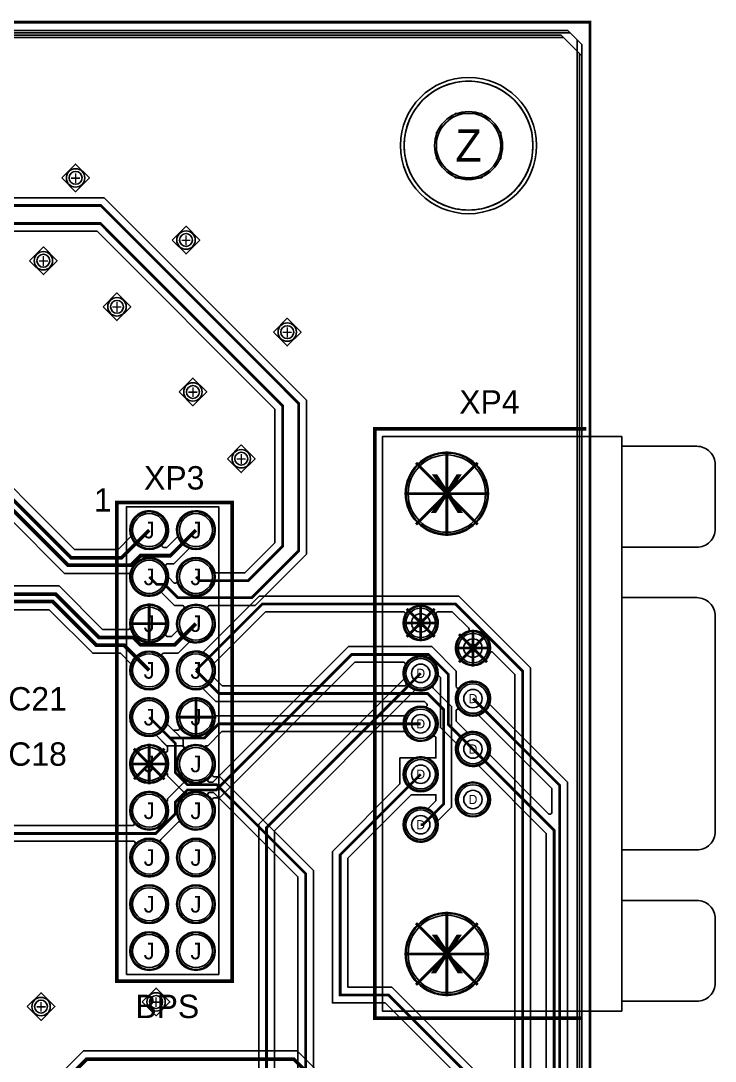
# Model space of a CAD drawing. Extents: x 0 to 245, y 0 to 119.
# Drawn here: x 81.3 to 119, y 61.7 to 118.2 of the extents above; entities that cross this region are included whole.
import ezdxf
from ezdxf.enums import TextEntityAlignment as Align

# ---------------------------------------------------------------- set-up
doc = ezdxf.new("R2010")
doc.units = 0
for name, color, linetype in [('BOARD_GEOMETRY_OUTLINE', 2, 'CONTINUOUS'), ('ETCH_BOTTOM', 6, 'CONTINUOUS'), ('ETCH_GND', 4, 'CONTINUOUS'), ('ETCH_PWR', 5, 'CONTINUOUS'), ('ETCH_TOP', 3, 'CONTINUOUS'), ('MANUFACTURING_NCLEGEND-1-4', 9, 'CONTINUOUS'), ('MANUFACTURING_NO_PROBE_TOP', 7, 'CONTINUOUS'), ('PACKAGE_GEOMETRY_ASSEMBLY_TOP', 11, 'CONTINUOUS'), ('PIN_BOTTOM', 20, 'CONTINUOUS'), ('PIN_GND', 18, 'CONTINUOUS'), ('PIN_PWR', 19, 'CONTINUOUS'), ('PIN_SOLDERMASK_TOP', 16, 'CONTINUOUS'), ('PIN_TOP', 17, 'CONTINUOUS'), ('REF_DES_SILKSCREEN_TOP', 21, 'CONTINUOUS'), ('ROUTE_KEEPOUT_ALL', 23, 'CONTINUOUS'), ('VIA_CLASS_BOTTOM', 31, 'CONTINUOUS'), ('VIA_CLASS_GND', 29, 'CONTINUOUS'), ('VIA_CLASS_PWR', 30, 'CONTINUOUS'), ('VIA_CLASS_TOP', 28, 'CONTINUOUS')]:
    doc.layers.add(name, color=color, linetype=linetype)

# ---------------------------------------------------------------- blocks, each defined once
blk = doc.blocks.new('FIGURE_DIAMOND')
at = {"layer": 'CDN_FIGURES'}
blk.add_lwpolyline([(-0.5, 0), (0, 0.5), (0.5, 0), (0, -0.5)], close=True, dxfattribs=at)
blk = doc.blocks.new('FIGURE_CIRCLE')
at = {"layer": 'CDN_FIGURES'}
blk.add_circle((0, 0), 0.5, dxfattribs=at)
blk = doc.blocks.new('FIGURE_OCT')
at = {"layer": 'CDN_FIGURES'}
blk.add_lwpolyline([(-0.5, -0.2071), (-0.5, 0.2071), (-0.2071, 0.5), (0.2071, 0.5), (0.5, 0.2071), (0.5, -0.2071), (0.2071, -0.5), (-0.2071, -0.5)], close=True, dxfattribs=at)

msp = doc.modelspace()

# ---------------------------------------------------------------- linework, layer by layer
at = {"layer": 'BOARD_GEOMETRY_OUTLINE', "const_width": 0.15}
msp.add_lwpolyline([(112.2, 118.08), (0, 118.08), (0, -0.12), (112.2, -0.12)], close=True, dxfattribs=at)
at = {"layer": 'BOARD_GEOMETRY_OUTLINE'}
msp.add_lwpolyline([(112.2, 118.08), (112.2, -0.12)], dxfattribs=at)
at = {"layer": 'ETCH_BOTTOM'}
msp.add_lwpolyline([(1.25, 117.5), (111.125, 117.5), (111.5, 117.125), (111.5, 1.375)], dxfattribs=at)
for points in [[(105.6, 115.0802, 1), (105.6, 107.6798, 1)], [(104.42, 94.7301, 1), (104.42, 90.2299, 1)], [(88.25, 91.5501, 1), (88.25, 89.4499, 1)], [(90.79, 91.5501, 1), (90.79, 89.4499, 1)], [(88.25, 89.0101, 1), (88.25, 86.9099, 1)], [(90.79, 89.0101, 1), (90.79, 86.9099, 1)], [(88.25, 86.4701, 1), (88.25, 84.3699, 1)], [(90.79, 86.4701, 1), (90.79, 84.3699, 1)], [(88.25, 83.9301, 1), (88.25, 81.8299, 1)], [(88.25, 81.3901, 1), (88.25, 79.2899, 1)], [(90.79, 81.3901, 1), (90.79, 79.2899, 1)], [(103, 80.9301, 1), (103, 79.0299, 1)], [(88.25, 78.8501, 1), (88.25, 76.7499, 1)], [(103, 78.1901, 1), (103, 76.2899, 1)], [(105.84, 76.8201, 1), (105.84, 74.9199, 1)], [(103, 75.4501, 1), (103, 73.5499, 1)], [(90.79, 73.7701, 1), (90.79, 71.6699, 1)], [(88.25, 71.2301, 1), (88.25, 69.1299, 1)], [(90.79, 71.2301, 1), (90.79, 69.1299, 1)], [(104.42, 69.7301, 1), (104.42, 65.2299, 1)], [(88.25, 68.6901, 1), (88.25, 66.5899, 1)], [(90.79, 68.6901, 1), (90.79, 66.5899, 1)]]:
    msp.add_lwpolyline(points, format="xyb", close=True, dxfattribs=at)
at = {"layer": 'ETCH_BOTTOM', "const_width": 0.15}
for points in [[(104.42, 92.48), (104.42, 94.7808)], [(102.1192, 92.48), (104.42, 92.48)], [(104.42, 92.48), (106.7208, 92.48)], [(104.42, 90.1792), (104.42, 92.48)], [(88.25, 85.42), (88.25, 86.5208)], [(90.79, 82.88), (94.395, 86.485), (104.8946, 86.485), (108.54, 82.8396), (108.54, 39.919), (107.746, 39.125), (107.104, 39.125), (106.29, 38.311), (106.29, 32.299), (108.54, 30.049), (108.54, 18.164), (107.626, 17.25), (106.625, 17.25), (105.465, 16.09), (104.875, 16.09)], [(87.1492, 85.42), (88.25, 85.42)], [(88.25, 85.42), (89.3508, 85.42)], [(88.25, 84.3192), (88.25, 85.42)], [(101.9992, 85.46), (103, 85.46)], [(103, 85.46), (104.0008, 85.46)], [(103, 84.4592), (103, 85.46)], [(76.225, 74.025), (88.606, 74.025), (89.665, 75.084), (89.665, 75.726), (90.324, 76.385), (91.885, 76.385), (99.245, 83.745), (103.4246, 83.745), (104.5, 82.6696), (104.5, 79.95), (105.84, 78.61)], [(104.8392, 84.09), (105.84, 84.09)], [(105.84, 83.0892), (105.84, 84.09)], [(103, 82.72), (94.625, 74.345), (94.625, 47.125), (84.625, 37.125)], [(90.79, 80.34), (90.79, 81.4408)], [(89.6892, 80.34), (90.79, 80.34)], [(90.79, 80.34), (91.8908, 80.34)], [(90.79, 79.2392), (90.79, 80.34)], [(88.25, 77.8), (88.25, 78.9008)], [(87.1492, 77.8), (88.25, 77.8)], [(88.25, 77.8), (89.3508, 77.8)], [(88.25, 76.6992), (88.25, 77.8)], [(104.42, 67.48), (104.42, 69.7808)], [(102.1192, 67.48), (104.42, 67.48)], [(104.42, 67.48), (106.7208, 67.48)], [(104.42, 65.1792), (104.42, 67.48)]]:
    msp.add_lwpolyline(points, dxfattribs=at)
at = {"layer": 'ETCH_BOTTOM'}
for points in [[(108.1149, 56.6087), (108.1149, 82.6635), (106.9189, 83.8596, 0.567694), (106.75, 83.817, -1.674217), (105.567, 85, 0.567694), (105.6096, 85.1689), (104.7185, 86.0599), (103.9258, 86.0599, 0.567551), (103.8365, 85.9104, -1.674176), (102.1635, 85.9104, 0.567551), (102.0742, 86.0599), (94.5711, 86.0599), (91.7699, 83.2588), (91.7805, 83.2286, -4.399595), (91.1386, 83.8705), (91.1688, 83.8599), (94.2189, 86.9101), (105.0707, 86.9101), (108.9651, 83.0157), (108.9651, 39.7429)], [(76.4888, 74.4501), (87.3423, 74.4501, 0.624803), (87.4222, 74.6139, -1.0587), (89.1459, 75.8077), (89.1608, 75.7835), (89.2399, 75.7835), (89.2399, 75.9021), (90.1479, 76.8101), (90.2665, 76.8101), (90.2665, 76.8892), (90.2423, 76.9041, -3.126779), (91.458, 76.9897, 0.703359), (91.5225, 76.8101), (91.7089, 76.8101), (99.0689, 84.1701), (103.6007, 84.1701), (104.9251, 82.8457), (104.9251, 82.0162, 0.704682), (105.1049, 81.952, -2.799411), (105.1049, 80.748, 0.704682), (104.9251, 80.6838), (104.9251, 80.1261), (105.5394, 79.5118), (105.5684, 79.5204, -3.953621), (104.9296, 78.8816), (104.9382, 78.9106), (104.0749, 79.7739), (104.0749, 82.4935), (103.9799, 82.5885), (103.9334, 82.5419), (103.9303, 82.5271, -0.439474), (102.7284, 81.8096), (102.6994, 81.8182), (95.0501, 74.1689), (95.0501, 46.9489)], [(76.4888, 73.5999), (87.4015, 73.5999, -0.652406), (87.4763, 73.4299, 2.563163), (88.8935, 73.5499, -0.451592), (88.8839, 73.7017), (89.8083, 74.6261, -0.451592), (89.9601, 74.6165, 0.945247), (91.6871, 75.8058, -0.585069), (91.7737, 75.9599), (92.0611, 75.9599), (99.4211, 83.3199), (102.0742, 83.3199, -0.567551), (102.1635, 83.1704, 0.198509), (102.0896, 82.4484), (102.0982, 82.4194), (94.1999, 74.5211), (94.1999, 47.3011)]]:
    msp.add_lwpolyline(points, format="xyb", dxfattribs=at)
at = {"layer": 'ETCH_GND'}
msp.add_lwpolyline([(2.75, 117.25), (110.75, 117.25), (111.75, 116.25), (111.75, 0.5)], dxfattribs=at)
for points in [[(105.6, 114.8802, 1), (105.6, 107.8798, 1)], [(104.42, 94.7301, 1), (104.42, 90.2299, 1)], [(88.25, 91.5501, 1), (88.25, 89.4499, 1)], [(90.79, 91.5501, 1), (90.79, 89.4499, 1)], [(88.25, 89.0101, 1), (88.25, 86.9099, 1)], [(90.79, 89.0101, 1), (90.79, 86.9099, 1)], [(88.25, 86.4701, 1), (88.25, 84.3699, 1)], [(90.79, 86.4701, 1), (90.79, 84.3699, 1)], [(103, 86.4101, 1), (103, 84.5099, 1)], [(105.84, 85.0401, 1), (105.84, 83.1399, 1)], [(88.25, 83.9301, 1), (88.25, 81.8299, 1)], [(90.79, 83.9301, 1), (90.79, 81.8299, 1)], [(103, 83.6701, 1), (103, 81.7699, 1)], [(105.84, 82.3001, 1), (105.84, 80.3999, 1)], [(88.25, 81.3901, 1), (88.25, 79.2899, 1)], [(90.79, 81.3901, 1), (90.79, 79.2899, 1)], [(103, 80.9301, 1), (103, 79.0299, 1)], [(105.84, 79.5601, 1), (105.84, 77.6599, 1)], [(88.25, 78.8501, 1), (88.25, 76.7499, 1)], [(90.79, 78.8501, 1), (90.79, 76.7499, 1)], [(103, 78.1901, 1), (103, 76.2899, 1)], [(88.25, 76.3101, 1), (88.25, 74.2099, 1)], [(90.79, 76.3101, 1), (90.79, 74.2099, 1)], [(105.84, 76.8201, 1), (105.84, 74.9199, 1)], [(103, 75.4501, 1), (103, 73.5499, 1)], [(88.25, 73.7701, 1), (88.25, 71.6699, 1)], [(90.79, 73.7701, 1), (90.79, 71.6699, 1)], [(88.25, 71.2301, 1), (88.25, 69.1299, 1)], [(90.79, 71.2301, 1), (90.79, 69.1299, 1)], [(104.42, 69.7301, 1), (104.42, 65.2299, 1)], [(88.25, 68.6901, 1), (88.25, 66.5899, 1)], [(90.79, 68.6901, 1), (90.79, 66.5899, 1)]]:
    msp.add_lwpolyline(points, format="xyb", close=True, dxfattribs=at)
at = {"layer": 'ETCH_GND', "const_width": 0.15}
for points in [[(104.42, 92.48), (104.42, 94.7808)], [(102.1192, 92.48), (104.42, 92.48)], [(104.42, 92.48), (106.7208, 92.48)], [(104.42, 90.1792), (104.42, 92.48)], [(88.25, 85.42), (88.25, 86.5208)], [(103, 85.46), (103, 86.4608)], [(87.1492, 85.42), (88.25, 85.42)], [(88.25, 85.42), (89.3508, 85.42)], [(88.25, 84.3192), (88.25, 85.42)], [(101.9992, 85.46), (103, 85.46)], [(103, 85.46), (104.0008, 85.46)], [(103, 84.4592), (103, 85.46)], [(105.84, 84.09), (105.84, 85.0908)], [(104.8392, 84.09), (105.84, 84.09)], [(105.84, 84.09), (106.8408, 84.09)], [(105.84, 83.0892), (105.84, 84.09)], [(90.79, 80.34), (90.79, 81.4408)], [(89.6892, 80.34), (90.79, 80.34)], [(90.79, 80.34), (91.8908, 80.34)], [(90.79, 79.2392), (90.79, 80.34)], [(88.25, 77.8), (88.25, 78.9008)], [(87.1492, 77.8), (88.25, 77.8)], [(88.25, 77.8), (89.3508, 77.8)], [(88.25, 76.6992), (88.25, 77.8)], [(104.42, 67.48), (104.42, 69.7808)], [(102.1192, 67.48), (104.42, 67.48)], [(104.42, 67.48), (106.7208, 67.48)], [(104.42, 65.1792), (104.42, 67.48)]]:
    msp.add_lwpolyline(points, dxfattribs=at)
at = {"layer": 'ETCH_PWR'}
msp.add_lwpolyline([(1, 117.375), (110.625, 117.375), (111.625, 116.375), (111.625, 1.625)], dxfattribs=at)
for points in [[(105.6, 114.8802, 1), (105.6, 107.8798, 1)], [(84.25, 110.1251, 1), (84.25, 109.1249, 1)], [(90.25, 106.7501, 1), (90.25, 105.7499, 1)], [(82.5, 105.6251, 1), (82.5, 104.6249, 1)], [(86.5, 103.1251, 1), (86.5, 102.1249, 1)], [(95.75, 101.7501, 1), (95.75, 100.7499, 1)], [(90.625, 98.5001, 1), (90.625, 97.4999, 1)], [(93.25, 94.8751, 1), (93.25, 93.8749, 1)], [(104.42, 94.7301, 1), (104.42, 90.2299, 1)], [(88.25, 91.5501, 1), (88.25, 89.4499, 1)], [(90.79, 91.5501, 1), (90.79, 89.4499, 1)], [(88.25, 89.0101, 1), (88.25, 86.9099, 1)], [(90.79, 89.0101, 1), (90.79, 86.9099, 1)], [(88.25, 86.4701, 1), (88.25, 84.3699, 1)], [(90.79, 86.4701, 1), (90.79, 84.3699, 1)], [(103, 86.4101, 1), (103, 84.5099, 1)], [(105.84, 85.0401, 1), (105.84, 83.1399, 1)], [(88.25, 83.9301, 1), (88.25, 81.8299, 1)], [(90.79, 83.9301, 1), (90.79, 81.8299, 1)], [(103, 83.6701, 1), (103, 81.7699, 1)], [(105.84, 82.3001, 1), (105.84, 80.3999, 1)], [(90.79, 81.3901, 1), (90.79, 79.2899, 1)], [(103, 80.9301, 1), (103, 79.0299, 1)], [(105.84, 79.5601, 1), (105.84, 77.6599, 1)], [(103, 78.1901, 1), (103, 76.2899, 1)], [(88.25, 76.3101, 1), (88.25, 74.2099, 1)], [(105.84, 76.8201, 1), (105.84, 74.9199, 1)], [(103, 75.4501, 1), (103, 73.5499, 1)], [(88.25, 73.7701, 1), (88.25, 71.6699, 1)], [(90.79, 73.7701, 1), (90.79, 71.6699, 1)], [(88.25, 71.2301, 1), (88.25, 69.1299, 1)], [(90.79, 71.2301, 1), (90.79, 69.1299, 1)], [(104.42, 69.7301, 1), (104.42, 65.2299, 1)], [(88.25, 68.6901, 1), (88.25, 66.5899, 1)], [(90.79, 68.6901, 1), (90.79, 66.5899, 1)], [(82.375, 65.1251, 1), (82.375, 64.1249, 1)], [(88.625, 65.3751, 1), (88.625, 64.3749, 1)]]:
    msp.add_lwpolyline(points, format="xyb", close=True, dxfattribs=at)
msp.add_lwpolyline([(96.3249, 46.6834), (96.3249, 71.6639), (91.7388, 76.2499), (91.5225, 76.2499, 0.703359), (91.458, 76.0703, -3.126758), (90.2423, 76.1559), (90.2665, 76.1708), (90.2665, 76.2499), (90.1478, 76.2499), (89.2399, 77.1578), (89.2399, 77.2765), (89.1608, 77.2765), (89.1459, 77.2522, -3.12656), (89.0603, 78.468, 0.703359), (89.2399, 78.5325), (89.2399, 78.7488), (88.6287, 79.3601), (88.5986, 79.3495, -4.400052), (89.2405, 79.9913), (89.2299, 79.9612), (90.0901, 79.101), (90.0901, 78.7837, 0.585069), (90.2442, 78.6971, -0.785744), (91.6871, 77.2542, 0.585069), (91.7737, 77.1001), (92.091, 77.1001), (97.1751, 72.0161), (97.1751, 38.6761)], format="xyb", dxfattribs=at)
at = {"layer": 'ETCH_PWR', "const_width": 0.15}
msp.add_lwpolyline([(88.25, 80.34), (89.665, 78.9249), (89.665, 77.3339), (90.3239, 76.675), (91.9149, 76.675), (96.75, 71.84), (96.75, 38.5), (107.875, 27.375), (107.8811, 27.375), (109.125, 26.1311), (109.125, 20.375), (107.415, 18.665), (107.415, 18.63)], dxfattribs=at)
at = {"layer": 'ETCH_TOP'}
for points in [[(1.25, 117.625), (111, 117.625), (111.75, 116.875), (111.75, 0.375)], [(103.8114, 54.7001), (96.2864, 62.2251), (84.6729, 62.2251), (82.5249, 60.0771)]]:
    msp.add_lwpolyline(points, dxfattribs=at)
for points in [[(105.6, 115.0802, 1), (105.6, 107.6798, 1)], [(104.42, 94.7301, 1), (104.42, 90.2299, 1)], [(103, 86.4101, 1), (103, 84.5099, 1)], [(105.84, 85.0401, 1), (105.84, 83.1399, 1)], [(88.25, 78.8501, 1), (88.25, 76.7499, 1)], [(88.25, 76.3101, 1), (88.25, 74.2099, 1)], [(90.79, 76.3101, 1), (90.79, 74.2099, 1)], [(105.84, 76.8201, 1), (105.84, 74.9199, 1)], [(88.25, 73.7701, 1), (88.25, 71.6699, 1)], [(90.79, 73.7701, 1), (90.79, 71.6699, 1)], [(88.25, 71.2301, 1), (88.25, 69.1299, 1)], [(90.79, 71.2301, 1), (90.79, 69.1299, 1)], [(104.42, 69.7301, 1), (104.42, 65.2299, 1)], [(88.25, 68.6901, 1), (88.25, 66.5899, 1)], [(90.79, 68.6901, 1), (90.79, 66.5899, 1)]]:
    msp.add_lwpolyline(points, format="xyb", close=True, dxfattribs=at)
for points, const_width in [([(88.25, 87.96), (88.66, 87.55), (89.0843, 87.55), (89.7993, 86.835), (93.835, 86.835), (96.375, 89.375), (96.375, 97.375), (85.625, 108.125), (75.625, 108.125), (74.875, 108.875), (73.125, 108.875), (72.61, 108.36), (72.61, 107.15)], 0.15), ([(90.79, 87.96), (91, 87.75), (93.625, 87.75), (95.5, 89.625), (95.5, 97.25), (85.6, 107.15), (73.88, 107.15)], 0.15), ([(90.79, 90.5), (89.4, 89.11), (87.7736, 89.11), (87.2636, 88.6), (83.8343, 88.6), (77.8343, 94.6), (72.5843, 94.6), (71.775, 95.4093), (71.775, 96.7235), (71.34, 97.1585), (71.34, 98.35)], 0.2), ([(88.25, 90.5), (86.75, 89), (84, 89), (78, 95), (72.75, 95), (72.175, 95.575), (72.175, 96.7235), (72.61, 97.1585), (72.61, 98.35)], 0.2), ([(104.42, 92.48), (104.42, 94.7808)], 0.15), ([(102.7423, 94.1577), (104.42, 92.48)], 0.15), ([(104.42, 92.48), (106.0977, 94.1577)], 0.15), ([(102.1192, 92.48), (104.42, 92.48)], 0.15), ([(102.7423, 90.8023), (104.42, 92.48)], 0.15), ([(104.42, 92.48), (106.0977, 90.8023)], 0.15), ([(104.42, 92.48), (106.7208, 92.48)], 0.15), ([(104.42, 90.1792), (104.42, 92.48)], 0.15), ([(88.25, 82.88), (86.8721, 84.2579), (85.3672, 84.2579), (83, 86.625), (73.875, 86.625), (72.92, 87.58), (72.92, 89.0235), (72.485, 89.4585)], 0.2), ([(90.79, 85.42), (89.64, 84.27), (87.7736, 84.27), (87.3857, 84.6579), (85.5329, 84.6579), (83.1657, 87.025), (74.0407, 87.025), (73.32, 87.7457), (73.32, 89.0235), (73.755, 89.4585)], 0.2), ([(103, 85.46), (103, 86.4608)], 0.15), ([(102.2415, 86.2185), (103, 85.46)], 0.15), ([(103, 85.46), (103.7585, 86.2185)], 0.15), ([(101.9992, 85.46), (103, 85.46)], 0.15), ([(102.2415, 84.7015), (103, 85.46)], 0.15), ([(103, 85.46), (103.7585, 84.7015)], 0.15), ([(103, 85.46), (104.0008, 85.46)], 0.15), ([(103, 84.4592), (103, 85.46)], 0.15), ([(105.0815, 84.8485), (105.84, 84.09)], 0.15), ([(105.84, 84.09), (105.84, 85.0908)], 0.15), ([(105.84, 84.09), (106.5985, 84.8485)], 0.15), ([(104.8392, 84.09), (105.84, 84.09)], 0.15), ([(105.0815, 83.3315), (105.84, 84.09)], 0.15), ([(105.84, 84.09), (106.5985, 83.3315)], 0.15), ([(105.84, 84.09), (106.8408, 84.09)], 0.15), ([(105.84, 83.0892), (105.84, 84.09)], 0.15), ([(90.79, 82.88), (92.045, 81.625), (103.375, 81.625), (104.25, 80.75), (104.25, 75.625), (103.125, 74.5), (103, 74.5)], 0.15), ([(105.84, 81.35), (110.5501, 76.6399), (110.5501, 30.7508), (107.415, 27.6157), (107.415, 26.25)], 0.15), ([(103, 79.98), (92.0211, 79.98), (91.2561, 79.215), (89.375, 79.215), (88.25, 80.34)], 0.15), ([(87.4208, 78.6292), (88.25, 77.8)], 0.15), ([(88.25, 77.8), (88.25, 78.9008)], 0.15), ([(88.25, 77.8), (89.0792, 78.6292)], 0.15), ([(105.84, 78.61), (110.25, 74.2), (110.25, 30.875), (106.29, 26.915), (106.29, 25.085), (107.415, 23.96), (107.415, 23.71)], 0.15), ([(87.1492, 77.8), (88.25, 77.8)], 0.15), ([(87.4208, 76.9708), (88.25, 77.8)], 0.15), ([(88.25, 77.8), (89.0792, 76.9708)], 0.15), ([(88.25, 77.8), (89.3508, 77.8)], 0.15), ([(88.25, 76.6992), (88.25, 77.8)], 0.15), ([(104.875, 26.25), (109.825, 31.2), (109.825, 58.175), (107.5, 60.5), (106, 60.5), (101.25, 65.25), (98.625, 65.25), (98.625, 72.865), (103, 77.24)], 0.15), ([(104.42, 67.48), (104.42, 69.7808)], 0.15), ([(102.7423, 69.1577), (104.42, 67.48)], 0.15), ([(104.42, 67.48), (106.0977, 69.1577)], 0.15), ([(102.1192, 67.48), (104.42, 67.48)], 0.15), ([(102.7423, 65.8023), (104.42, 67.48)], 0.15), ([(104.42, 67.48), (106.0977, 65.8023)], 0.15), ([(104.42, 67.48), (106.7208, 67.48)], 0.15), ([(104.42, 65.1792), (104.42, 67.48)], 0.15), ([(107.415, 55.625), (106.04, 54.25), (103.625, 54.25), (98.7422, 59.1329), (96.1, 61.775), (84.8593, 61.775), (82.975, 59.8907), (82.975, 55.4575), (82.5675, 55.4575), (82.35, 55.675), (81.5235, 55.675)], 0.2)]:
    msp.add_lwpolyline(points, dxfattribs=dict(at, const_width=const_width))
for points in [[(75.8011, 108.5501), (85.8011, 108.5501), (96.8001, 97.5511), (96.8001, 89.1989), (94.0111, 86.4099), (91.5225, 86.4099, 0.703359), (91.458, 86.2303, -0.827526), (90.4666, 84.4209), (90.437, 84.4305), (89.8264, 83.8199), (89.0392, 83.8199, 0.679081), (88.9697, 83.6447), (88.9697, 83.6447, -1.816603), (87.2509, 83.2034), (87.2605, 83.233), (86.6857, 83.8078), (85.1808, 83.8078), (82.8136, 86.1749), (73.6886, 86.1749)], [(78.1864, 95.4501), (84.1864, 89.4501), (86.5636, 89.4501), (87.2605, 90.147), (87.2509, 90.1766, -1.816603), (88.9697, 89.7353, 0.679081), (89.0392, 89.5601), (89.2136, 89.5601), (89.8005, 90.147), (89.7909, 90.1766, -4.155126), (90.4666, 89.5009), (90.437, 89.5105), (89.5864, 88.6599), (89.2337, 88.6599, 0.585069), (89.1471, 88.5058, -0.138326), (89.3001, 87.9566), (89.3, 87.9355), (89.5934, 87.642, 0.749125), (89.7642, 87.7354, -0.985916), (91.809, 88.2136), (91.8186, 88.1751), (93.4489, 88.1751), (95.0749, 89.8011), (95.0749, 97.0739), (85.4239, 106.7249), (74.9301, 106.7249)], [(74.2271, 87.4751), (83.3521, 87.4751), (85.7193, 85.108), (87.1179, 85.108, 0.469031), (87.2176, 85.2279, -1.453067), (89.1471, 84.8742, 0.585069), (89.2337, 84.7201), (89.4536, 84.7201), (89.8005, 85.067), (89.7909, 85.0966, -0.307806), (90.122, 86.2303, 0.703359), (90.0575, 86.4099), (89.6232, 86.4099), (88.8994, 87.1337), (88.8644, 87.1084, -0.6384), (87.203, 88.0407, 0.43695), (87.1019, 88.1499), (83.6479, 88.1499), (77.6479, 94.1499)], [(106.1761, 60.9251), (101.4261, 65.6751), (99.0501, 65.6751), (99.0501, 72.6889), (102.4862, 76.125), (103.8249, 76.125), (103.8249, 75.8011), (103.3906, 75.3668), (103.3594, 75.3795, 3.930955), (103.9336, 74.6761), (103.9286, 74.7024), (104.6751, 75.4489), (104.6751, 80.9261), (103.684, 81.9172, -0.40932), (103.6828, 82.0594, 2.068154), (102.2007, 82.2063, -0.593274), (102.1154, 82.0501), (92.2211, 82.0501), (91.7699, 82.5012), (91.7805, 82.5314, 4.399595), (91.1386, 81.8895), (91.1688, 81.9001), (91.8689, 81.1999), (103.1989, 81.1999), (103.3271, 81.0717, -0.760667), (103.2308, 80.9016, 0.342752), (102.1641, 80.4317), (102.1497, 80.4051), (91.8391, 80.4051), (91.8343, 80.4505, 1.249057), (89.8929, 79.7942, -0.585069), (89.8063, 79.6401), (89.5511, 79.6401), (89.2299, 79.9612), (89.2405, 79.9914, 4.399595), (88.5986, 79.3495), (88.6288, 79.3601), (89.1989, 78.7899), (90.0575, 78.7899, -0.703359), (90.122, 78.6103, 3.126758), (91.3377, 78.6959), (91.3135, 78.7108), (91.3135, 78.7899), (91.4322, 78.7899), (92.1972, 79.5549), (102.1497, 79.5549), (102.1641, 79.5283, 0.493651), (103.6537, 79.2906, -0.65864), (103.8249, 79.217), (103.8249, 78.125), (103.3458, 78.125), (103.3371, 78.1283, 0.183365), (102.6629, 78.1283), (102.6542, 78.125), (101.875, 78.125), (101.875, 76.7162), (98.1999, 73.0411), (98.1999, 64.8249), (101.0739, 64.8249), (105.8239, 60.0749)], [(110.9752, 30.5747), (110.9752, 76.816), (106.7418, 81.0494), (106.7504, 81.0784, 3.953621), (106.1116, 80.4396), (106.1406, 80.4482), (110.125, 76.4638), (110.125, 75.171, -0.668179), (109.9519, 75.0993), (106.7418, 78.3094), (106.7504, 78.3384, 3.953621), (106.1116, 77.6996), (106.1406, 77.7082), (109.8249, 74.0239), (109.8249, 59.0211, -0.668179)]]:
    msp.add_lwpolyline(points, format="xyb", dxfattribs=at)
at = {"layer": 'MANUFACTURING_NO_PROBE_TOP', "const_width": 0.2}
msp.add_lwpolyline([(112, 96), (100.5, 96), (100.5, 64), (111.75, 64)], dxfattribs=at)
msp.add_lwpolyline([(87.5, 92), (92.75, 92), (92.75, 66), (86.5, 66), (86.5, 92)], close=True, dxfattribs=at)
at = {"layer": 'PACKAGE_GEOMETRY_ASSEMBLY_TOP'}
for points in [[(113.92, 64.38), (100.92, 64.38), (100.92, 95.58), (113.92, 95.58)], [(87.01, 66.37), (92.03, 66.37), (92.03, 91.77), (87.01, 91.77)]]:
    msp.add_lwpolyline(points, close=True, dxfattribs=at)
for points in [[(113.92, 95.05), (118, 95.05, -0.414214), (119, 94.05), (119, 93.68)], [(113.92, 89.57), (118, 89.57, 0.414214), (119, 90.57), (119, 93.68)], [(113.92, 86.83), (118, 86.83, -0.414214), (119, 85.83), (119, 85.46)], [(113.92, 73.13), (118, 73.13, 0.414214), (119, 74.13), (119, 85.46)], [(113.92, 70.39), (118, 70.39, -0.414214), (119, 69.39), (119, 69.02)], [(113.92, 64.91), (118, 64.91, 0.414214), (119, 65.91), (119, 69.02)]]:
    msp.add_lwpolyline(points, format="xyb", dxfattribs=at)
at = {"layer": 'PIN_BOTTOM'}
for centre, radius in [((105.6, 111.38), 1.75), ((104.42, 92.48), 2.1), ((88.25, 90.5), 0.9), ((90.79, 90.5), 0.9), ((88.25, 87.96), 0.9), ((90.79, 87.96), 0.9), ((88.25, 85.42), 0.9), ((90.79, 85.42), 0.9), ((103, 85.46), 0.8), ((105.84, 84.09), 0.8), ((88.25, 82.88), 0.9), ((90.79, 82.88), 0.9), ((103, 82.72), 0.8), ((105.84, 81.35), 0.8), ((88.25, 80.34), 0.9), ((90.79, 80.34), 0.9), ((103, 79.98), 0.8), ((105.84, 78.61), 0.8), ((88.25, 77.8), 0.9), ((90.79, 77.8), 0.9), ((103, 77.24), 0.8), ((105.84, 75.87), 0.8), ((88.25, 75.26), 0.9), ((90.79, 75.26), 0.9), ((103, 74.5), 0.8), ((88.25, 72.72), 0.9), ((90.79, 72.72), 0.9), ((88.25, 70.18), 0.9), ((90.79, 70.18), 0.9), ((104.42, 67.48), 2.1), ((88.25, 67.64), 0.9), ((90.79, 67.64), 0.9)]:
    msp.add_circle(centre, radius, dxfattribs=at)
at = {"layer": 'PIN_GND'}
for centre, radius in [((105.6, 111.38), 1.75), ((104.42, 92.48), 2.1), ((88.25, 90.5), 0.9), ((90.79, 90.5), 0.9), ((88.25, 87.96), 0.9), ((90.79, 87.96), 0.9), ((88.25, 85.42), 0.9), ((90.79, 85.42), 0.9), ((103, 85.46), 0.8), ((105.84, 84.09), 0.8), ((88.25, 82.88), 0.9), ((90.79, 82.88), 0.9), ((103, 82.72), 0.8), ((105.84, 81.35), 0.8), ((88.25, 80.34), 0.9), ((90.79, 80.34), 0.9), ((103, 79.98), 0.8), ((105.84, 78.61), 0.8), ((88.25, 77.8), 0.9), ((90.79, 77.8), 0.9), ((103, 77.24), 0.8), ((105.84, 75.87), 0.8), ((88.25, 75.26), 0.9), ((90.79, 75.26), 0.9), ((103, 74.5), 0.8), ((88.25, 72.72), 0.9), ((90.79, 72.72), 0.9), ((88.25, 70.18), 0.9), ((90.79, 70.18), 0.9), ((104.42, 67.48), 2.1), ((88.25, 67.64), 0.9), ((90.79, 67.64), 0.9)]:
    msp.add_circle(centre, radius, dxfattribs=at)
at = {"layer": 'PIN_PWR'}
for centre, radius in [((105.6, 111.38), 1.75), ((104.42, 92.48), 2.1), ((88.25, 90.5), 0.9), ((90.79, 90.5), 0.9), ((88.25, 87.96), 0.9), ((90.79, 87.96), 0.9), ((88.25, 85.42), 0.9), ((90.79, 85.42), 0.9), ((103, 85.46), 0.8), ((105.84, 84.09), 0.8), ((88.25, 82.88), 0.9), ((90.79, 82.88), 0.9), ((103, 82.72), 0.8), ((105.84, 81.35), 0.8), ((88.25, 80.34), 0.9), ((90.79, 80.34), 0.9), ((103, 79.98), 0.8), ((105.84, 78.61), 0.8), ((88.25, 77.8), 0.9), ((90.79, 77.8), 0.9), ((103, 77.24), 0.8), ((105.84, 75.87), 0.8), ((88.25, 75.26), 0.9), ((90.79, 75.26), 0.9), ((103, 74.5), 0.8), ((88.25, 72.72), 0.9), ((90.79, 72.72), 0.9), ((88.25, 70.18), 0.9), ((90.79, 70.18), 0.9), ((104.42, 67.48), 2.1), ((88.25, 67.64), 0.9), ((90.79, 67.64), 0.9)]:
    msp.add_circle(centre, radius, dxfattribs=at)
at = {"layer": 'PIN_SOLDERMASK_TOP'}
for centre, radius in [((105.6, 111.38), 1.85), ((104.42, 92.48), 2.2), ((88.25, 90.5), 1), ((90.79, 90.5), 1), ((88.25, 87.96), 1), ((90.79, 87.96), 1), ((88.25, 85.42), 1), ((90.79, 85.42), 1), ((103, 85.46), 0.9), ((105.84, 84.09), 0.9), ((88.25, 82.88), 1), ((90.79, 82.88), 1), ((103, 82.72), 0.9), ((105.84, 81.35), 0.9), ((88.25, 80.34), 1), ((90.79, 80.34), 1), ((103, 79.98), 0.9), ((105.84, 78.61), 0.9), ((88.25, 77.8), 1), ((90.79, 77.8), 1), ((103, 77.24), 0.9), ((105.84, 75.87), 0.9), ((88.25, 75.26), 1), ((90.79, 75.26), 1), ((103, 74.5), 0.9), ((88.25, 72.72), 1), ((90.79, 72.72), 1), ((88.25, 70.18), 1), ((90.79, 70.18), 1), ((104.42, 67.48), 2.2), ((88.25, 67.64), 1), ((90.79, 67.64), 1)]:
    msp.add_circle(centre, radius, dxfattribs=at)
at = {"layer": 'PIN_TOP'}
for centre, radius in [((105.6, 111.38), 1.75), ((104.42, 92.48), 2.1), ((88.25, 90.5), 0.9), ((90.79, 90.5), 0.9), ((88.25, 87.96), 0.9), ((90.79, 87.96), 0.9), ((88.25, 85.42), 0.9), ((90.79, 85.42), 0.9), ((103, 85.46), 0.8), ((105.84, 84.09), 0.8), ((88.25, 82.88), 0.9), ((90.79, 82.88), 0.9), ((103, 82.72), 0.8), ((105.84, 81.35), 0.8), ((88.25, 80.34), 0.9), ((90.79, 80.34), 0.9), ((103, 79.98), 0.8), ((105.84, 78.61), 0.8), ((88.25, 77.8), 0.9), ((90.79, 77.8), 0.9), ((103, 77.24), 0.8), ((105.84, 75.87), 0.8), ((88.25, 75.26), 0.9), ((90.79, 75.26), 0.9), ((103, 74.5), 0.8), ((88.25, 72.72), 0.9), ((90.79, 72.72), 0.9), ((88.25, 70.18), 0.9), ((90.79, 70.18), 0.9), ((104.42, 67.48), 2.1), ((88.25, 67.64), 0.9), ((90.79, 67.64), 0.9)]:
    msp.add_circle(centre, radius, dxfattribs=at)
at = {"layer": 'ROUTE_KEEPOUT_ALL'}
msp.add_lwpolyline([(105.6, 114.88, -0.414214), (109.1, 111.38, -0.414214), (105.6, 107.88, -0.414214), (102.1, 111.38, -0.414214), (105.6, 114.88)], format="xyb", close=True, dxfattribs=at)
at = {"layer": 'VIA_CLASS_BOTTOM'}
for centre in [(84.25, 109.625), (90.25, 106.25), (82.5, 105.125), (86.5, 102.625), (95.75, 101.25), (90.625, 98), (93.25, 94.375), (82.375, 64.625), (88.625, 64.875)]:
    msp.add_circle(centre, 0.35, dxfattribs=at)
at = {"layer": 'VIA_CLASS_GND'}
for centre in [(84.25, 109.625), (90.25, 106.25), (82.5, 105.125), (86.5, 102.625), (95.75, 101.25), (90.625, 98), (93.25, 94.375), (82.375, 64.625), (88.625, 64.875)]:
    msp.add_circle(centre, 0.35, dxfattribs=at)
at = {"layer": 'VIA_CLASS_PWR'}
for centre in [(84.25, 109.625), (90.25, 106.25), (82.5, 105.125), (86.5, 102.625), (95.75, 101.25), (90.625, 98), (93.25, 94.375), (82.375, 64.625), (88.625, 64.875)]:
    msp.add_circle(centre, 0.35, dxfattribs=at)
at = {"layer": 'VIA_CLASS_TOP'}
for centre in [(84.25, 109.625), (90.25, 106.25), (82.5, 105.125), (86.5, 102.625), (95.75, 101.25), (90.625, 98), (93.25, 94.375), (82.375, 64.625), (88.625, 64.875)]:
    msp.add_circle(centre, 0.35, dxfattribs=at)

# ---------------------------------------------------------------- block references
at = {"layer": 'MANUFACTURING_NCLEGEND-1-4'}
for name, p, xscale, yscale in [('FIGURE_OCT', (105.6, 111.38), 3.5, 3.5), ('FIGURE_DIAMOND', (84.25, 109.625), 1.5, 1.5), ('FIGURE_DIAMOND', (90.25, 106.25), 1.5, 1.5), ('FIGURE_DIAMOND', (82.5, 105.125), 1.5, 1.5), ('FIGURE_DIAMOND', (86.5, 102.625), 1.5, 1.5), ('FIGURE_DIAMOND', (95.75, 101.25), 1.5, 1.5), ('FIGURE_DIAMOND', (90.625, 98), 1.5, 1.5), ('FIGURE_DIAMOND', (93.25, 94.375), 1.5, 1.5), ('FIGURE_CIRCLE', (104.42, 92.48), 4.2, 4.2), ('FIGURE_CIRCLE', (88.25, 90.5), 1.8, 1.8), ('FIGURE_CIRCLE', (90.79, 90.5), 1.8, 1.8), ('FIGURE_CIRCLE', (88.25, 87.96), 1.8, 1.8), ('FIGURE_CIRCLE', (90.79, 87.96), 1.8, 1.8), ('FIGURE_CIRCLE', (88.25, 85.42), 1.8, 1.8), ('FIGURE_CIRCLE', (90.79, 85.42), 1.8, 1.8), ('FIGURE_CIRCLE', (88.25, 82.88), 1.8, 1.8), ('FIGURE_CIRCLE', (90.79, 82.88), 1.8, 1.8), ('FIGURE_CIRCLE', (88.25, 80.34), 1.8, 1.8), ('FIGURE_CIRCLE', (90.79, 80.34), 1.8, 1.8), ('FIGURE_CIRCLE', (88.25, 77.8), 1.8, 1.8), ('FIGURE_CIRCLE', (90.79, 77.8), 1.8, 1.8), ('FIGURE_CIRCLE', (88.25, 75.26), 1.8, 1.8), ('FIGURE_CIRCLE', (90.79, 75.26), 1.8, 1.8), ('FIGURE_CIRCLE', (88.25, 72.72), 1.8, 1.8), ('FIGURE_CIRCLE', (90.79, 72.72), 1.8, 1.8), ('FIGURE_CIRCLE', (88.25, 70.18), 1.8, 1.8), ('FIGURE_CIRCLE', (90.79, 70.18), 1.8, 1.8), ('FIGURE_CIRCLE', (104.42, 67.48), 4.2, 4.2), ('FIGURE_CIRCLE', (88.25, 67.64), 1.8, 1.8), ('FIGURE_CIRCLE', (90.79, 67.64), 1.8, 1.8), ('FIGURE_DIAMOND', (88.625, 64.875), 1.5, 1.5), ('FIGURE_DIAMOND', (82.375, 64.625), 1.5, 1.5)]:
    msp.add_blockref(name, p, dxfattribs=dict(at, xscale=xscale, yscale=yscale))
for p in [(103, 85.46), (105.84, 84.09), (103, 82.72), (105.84, 81.35), (103, 79.98), (105.84, 78.61), (103, 77.24), (105.84, 75.87), (103, 74.5)]:
    msp.add_blockref('FIGURE_CIRCLE', p, dxfattribs=at)

# ---------------------------------------------------------------- texts
for s, height, p in [('Z', 1.75, (105.6, 111.38)), ('+', 0.75, (84.25, 109.625)), ('+', 0.75, (90.25, 106.25)), ('+', 0.75, (82.5, 105.125)), ('+', 0.75, (86.5, 102.625)), ('+', 0.75, (95.75, 101.25)), ('+', 0.75, (90.625, 98)), ('+', 0.75, (93.25, 94.375)), ('X', 2.1, (104.42, 92.48)), ('J', 0.9, (88.25, 90.5)), ('J', 0.9, (90.79, 90.5)), ('J', 0.9, (88.25, 87.96)), ('J', 0.9, (90.79, 87.96)), ('J', 0.9, (88.25, 85.42)), ('J', 0.9, (90.79, 85.42)), ('D', 0.5, (103, 85.46)), ('D', 0.5, (105.84, 84.09)), ('J', 0.9, (88.25, 82.88)), ('J', 0.9, (90.79, 82.88)), ('D', 0.5, (103, 82.72)), ('D', 0.5, (105.84, 81.35)), ('J', 0.9, (88.25, 80.34)), ('J', 0.9, (90.79, 80.34)), ('D', 0.5, (103, 79.98)), ('D', 0.5, (105.84, 78.61)), ('J', 0.9, (88.25, 77.8)), ('J', 0.9, (90.79, 77.8)), ('D', 0.5, (103, 77.24)), ('J', 0.9, (88.25, 75.26)), ('J', 0.9, (90.79, 75.26)), ('D', 0.5, (105.84, 75.87)), ('D', 0.5, (103, 74.5)), ('J', 0.9, (88.25, 72.72)), ('J', 0.9, (90.79, 72.72)), ('J', 0.9, (88.25, 70.18)), ('J', 0.9, (90.79, 70.18)), ('X', 2.1, (104.42, 67.48)), ('J', 0.9, (88.25, 67.64)), ('J', 0.9, (90.79, 67.64)), ('+', 0.75, (88.625, 64.875)), ('+', 0.75, (82.375, 64.625))]:
    msp.add_text(s, height=height, dxfattribs=at).set_placement(p, align=Align.MIDDLE_CENTER)
at = {"layer": 'MANUFACTURING_NO_PROBE_TOP', "width": 1.02}
for s, p in [('1', (85.25, 91.5)), ('BPS', (87.5, 64))]:
    msp.add_text(s, height=1.27, dxfattribs=at).set_placement(p)
at = {"layer": 'REF_DES_SILKSCREEN_TOP', "width": 1.02}
for s, p in [('XP4', (105.097, 96.8266)), ('XP3', (87.972, 92.7017)), ('C21', (80.597, 80.7017)), ('C18', (80.597, 77.7017))]:
    msp.add_text(s, height=1.27, dxfattribs=at).set_placement(p)

doc.saveas('drawing.dxf')
